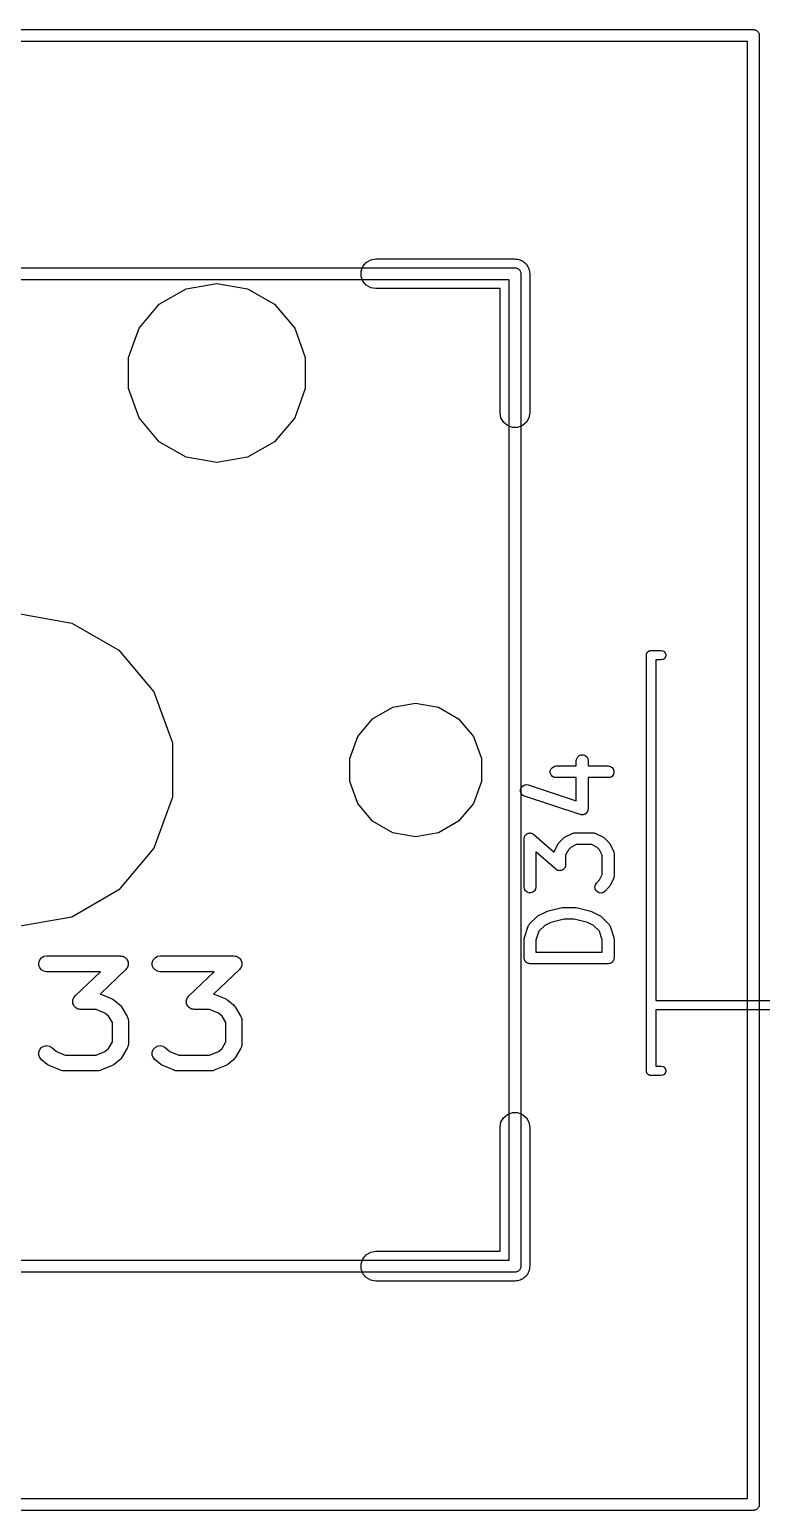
# Model space of a CAD drawing. Header units: millimetres. Extents: x 50 to 169, y 50 to 167.
# Drawn here: x 120.26 to 129.61, y 70.3 to 89.25 of the extents above; entities that cross this region are included whole.
import ezdxf

# ---------------------------------------------------------------- set-up
doc = ezdxf.new("R2010")
doc.units = ezdxf.units.MM
doc.layers.add('BLACK', color=7, linetype='Continuous')

# ---------------------------------------------------------------- blocks, each defined once
blk = doc.blocks.new('hhskb2-Cmts.User')
at = {"layer": 'BLACK'}
for p, q in [((100.65, -100.574), (113.35, -100.574)), ((113.35, -100.574), (113.357, -100.575)), ((113.357, -100.575), (113.363, -100.575)), ((113.363, -100.575), (113.369, -100.577)), ((113.369, -100.577), (113.376, -100.578)), ((113.376, -100.578), (113.382, -100.582)), ((113.382, -100.582), (113.388, -100.584)), ((113.388, -100.584), (113.393, -100.588)), ((113.393, -100.588), (113.399, -100.592)), ((113.399, -100.592), (113.403, -100.597)), ((113.403, -100.597), (113.408, -100.601)), ((113.408, -100.601), (113.412, -100.607)), ((113.412, -100.607), (113.416, -100.612)), ((113.416, -100.612), (113.418, -100.618)), ((113.274, -100.726), (100.726, -100.726)), ((113.274, -113.274), (113.274, -100.726)), ((113.418, -100.618), (113.422, -100.624)), ((113.422, -100.624), (113.423, -100.631)), ((113.423, -100.631), (113.425, -100.637)), ((113.425, -100.637), (113.425, -100.643)), ((113.425, -100.643), (113.426, -100.65)), ((113.426, -100.65), (113.426, -113.35)), ((100.726, -113.274), (113.274, -113.274)), ((113.35, -113.426), (100.65, -113.426)), ((113.357, -113.425), (113.35, -113.426)), ((113.363, -113.425), (113.357, -113.425)), ((113.369, -113.423), (113.363, -113.425)), ((113.376, -113.422), (113.369, -113.423)), ((113.382, -113.418), (113.376, -113.422)), ((113.388, -113.416), (113.382, -113.418)), ((113.393, -113.412), (113.388, -113.416)), ((113.399, -113.408), (113.393, -113.412)), ((113.403, -113.403), (113.399, -113.408)), ((113.408, -113.399), (113.403, -113.403)), ((113.412, -113.393), (113.408, -113.399)), ((113.416, -113.388), (113.412, -113.393)), ((113.418, -113.382), (113.416, -113.388)), ((113.422, -113.376), (113.418, -113.382)), ((113.423, -113.369), (113.422, -113.376)), ((113.425, -113.363), (113.423, -113.369)), ((113.426, -113.35), (113.425, -113.357)), ((113.425, -113.357), (113.425, -113.363))]:
    blk.add_line(p, q, dxfattribs=at)
blk = doc.blocks.new('hhskb2-Dwgs.User')
at = {"layer": 'BLACK'}
for p, q in [((97.602, -97.5258), (116.398, -97.5258)), ((116.398, -97.5258), (116.405, -97.527)), ((116.405, -97.527), (116.411, -97.527)), ((116.411, -97.527), (116.417, -97.5292)), ((116.417, -97.5292), (116.424, -97.5304)), ((116.424, -97.5304), (116.43, -97.5337)), ((116.43, -97.5337), (116.436, -97.536)), ((116.436, -97.536), (116.441, -97.5403)), ((116.441, -97.5403), (116.447, -97.5436)), ((116.447, -97.5436), (116.451, -97.5487)), ((116.451, -97.5487), (116.456, -97.553)), ((116.456, -97.553), (116.46, -97.5588)), ((116.46, -97.5588), (116.464, -97.5639)), ((116.464, -97.5639), (116.466, -97.5702)), ((116.466, -97.5702), (116.47, -97.5759)), ((116.47, -97.5759), (116.471, -97.5825)), ((116.471, -97.5825), (116.473, -97.5888)), ((116.322, -97.6782), (97.6782, -97.6782)), ((116.322, -116.322), (116.322, -97.6782)), ((116.473, -97.5888), (116.473, -97.5954)), ((116.473, -97.5954), (116.474, -97.602)), ((116.474, -97.602), (116.474, -116.398)), ((97.6782, -116.322), (116.322, -116.322)), ((116.398, -116.474), (97.602, -116.474)), ((116.405, -116.473), (116.398, -116.474)), ((116.411, -116.473), (116.405, -116.473)), ((116.417, -116.471), (116.411, -116.473)), ((116.424, -116.47), (116.417, -116.471)), ((116.43, -116.466), (116.424, -116.47)), ((116.436, -116.464), (116.43, -116.466)), ((116.441, -116.46), (116.436, -116.464)), ((116.447, -116.456), (116.441, -116.46)), ((116.451, -116.451), (116.447, -116.456)), ((116.456, -116.447), (116.451, -116.451)), ((116.46, -116.441), (116.456, -116.447)), ((116.464, -116.436), (116.46, -116.441)), ((116.466, -116.43), (116.464, -116.436)), ((116.47, -116.424), (116.466, -116.43)), ((116.471, -116.417), (116.47, -116.424)), ((116.473, -116.411), (116.471, -116.417)), ((116.474, -116.398), (116.473, -116.405)), ((116.473, -116.405), (116.473, -116.411))]:
    blk.add_line(p, q, dxfattribs=at)
blk = doc.blocks.new('hhskb2-F.SilkS')
at = {"layer": 'BLACK'}
for p, q in [((111.384, -100.617), (111.407, -100.555)), ((111.407, -100.555), (111.45, -100.504)), ((111.45, -100.504), (111.507, -100.471)), ((111.507, -100.471), (111.572, -100.459)), ((111.572, -100.459), (113.35, -100.459)), ((113.35, -100.459), (113.366, -100.462)), ((113.366, -100.462), (113.383, -100.462)), ((113.383, -100.462), (113.399, -100.468)), ((113.399, -100.468), (113.415, -100.471)), ((113.415, -100.471), (113.43, -100.479)), ((113.43, -100.479), (113.445, -100.485)), ((113.445, -100.485), (113.458, -100.496)), ((113.458, -100.496), (113.472, -100.504)), ((113.472, -100.504), (113.483, -100.517)), ((113.483, -100.517), (113.496, -100.528)), ((113.496, -100.528), (113.504, -100.542)), ((113.504, -100.542), (113.515, -100.555)), ((113.515, -100.555), (113.521, -100.57)), ((113.521, -100.57), (113.529, -100.585)), ((113.529, -100.585), (113.532, -100.601)), ((113.532, -100.601), (113.538, -100.617)), ((109.148, -100.842), (109.54, -100.773)), ((109.54, -100.773), (109.932, -100.842)), ((111.384, -100.683), (111.384, -100.617)), ((111.407, -100.745), (111.384, -100.683)), ((111.45, -100.796), (111.407, -100.745)), ((111.507, -100.829), (111.45, -100.796)), ((113.538, -100.617), (113.538, -100.634)), ((113.538, -100.634), (113.54, -100.65)), ((113.54, -100.65), (113.54, -102.428)), ((108.802, -101.041), (109.148, -100.842)), ((109.932, -100.842), (110.278, -101.041)), ((111.572, -100.84), (111.507, -100.829)), ((113.159, -100.84), (111.572, -100.84)), ((113.159, -102.428), (113.159, -100.84)), ((108.546, -101.346), (108.802, -101.041)), ((110.278, -101.041), (110.534, -101.346)), ((108.41, -101.721), (108.546, -101.346)), ((110.534, -101.346), (110.67, -101.721)), ((108.41, -102.119), (108.41, -101.721)), ((110.67, -101.721), (110.67, -102.119)), ((108.546, -102.494), (108.41, -102.119)), ((110.67, -102.119), (110.534, -102.494)), ((108.802, -102.799), (108.546, -102.494)), ((110.534, -102.494), (110.278, -102.799)), ((113.171, -102.493), (113.159, -102.428)), ((113.204, -102.55), (113.171, -102.493)), ((113.529, -102.493), (113.496, -102.55)), ((113.54, -102.428), (113.529, -102.493)), ((113.255, -102.593), (113.204, -102.55)), ((113.317, -102.616), (113.255, -102.593)), ((113.383, -102.616), (113.317, -102.616)), ((113.445, -102.593), (113.383, -102.616)), ((113.496, -102.55), (113.445, -102.593)), ((109.148, -102.998), (108.802, -102.799)), ((110.278, -102.799), (109.932, -102.998)), ((109.54, -103.067), (109.148, -102.998)), ((109.932, -102.998), (109.54, -103.067)), ((107, -104.998), (107.685, -105.119)), ((107.685, -105.119), (108.287, -105.467)), ((108.287, -105.467), (108.733, -105.999)), ((115.03, -105.53), (115.031, -105.525)), ((115.03, -110.85), (115.03, -105.53)), ((115.031, -105.52), (115.033, -105.515)), ((115.031, -105.525), (115.031, -105.52)), ((115.033, -105.515), (115.034, -105.509)), ((115.034, -105.509), (115.036, -105.505)), ((115.036, -105.505), (115.038, -105.5)), ((115.038, -105.5), (115.041, -105.496)), ((115.041, -105.496), (115.044, -105.491)), ((115.044, -105.491), (115.048, -105.488)), ((115.048, -105.488), (115.051, -105.484)), ((115.051, -105.484), (115.056, -105.481)), ((115.056, -105.481), (115.06, -105.478)), ((115.06, -105.478), (115.065, -105.476)), ((115.065, -105.476), (115.069, -105.474)), ((115.069, -105.474), (115.075, -105.473)), ((115.075, -105.473), (115.08, -105.471)), ((115.08, -105.471), (115.085, -105.471)), ((115.085, -105.471), (115.09, -105.47)), ((115.09, -105.47), (115.22, -105.47)), ((115.22, -105.47), (115.241, -105.474)), ((115.241, -105.474), (115.259, -105.484)), ((115.259, -105.484), (115.272, -105.5)), ((115.272, -105.5), (115.279, -105.52)), ((115.279, -105.54), (115.272, -105.56)), ((115.279, -105.52), (115.279, -105.54)), ((115.22, -105.59), (115.15, -105.59)), ((115.15, -105.59), (115.15, -109.95)), ((115.241, -105.586), (115.22, -105.59)), ((115.259, -105.576), (115.241, -105.586)), ((115.272, -105.56), (115.259, -105.576)), ((108.733, -105.999), (108.971, -106.652)), ((111.531, -106.346), (111.788, -106.197)), ((111.788, -106.197), (112.08, -106.146)), ((112.08, -106.146), (112.372, -106.197)), ((112.372, -106.197), (112.629, -106.346)), ((111.34, -106.573), (111.531, -106.346)), ((112.629, -106.346), (112.82, -106.573)), ((108.971, -106.652), (108.971, -107.348)), ((111.239, -106.852), (111.34, -106.573)), ((112.82, -106.573), (112.921, -106.852)), ((111.239, -107.148), (111.239, -106.852)), ((112.921, -106.852), (112.921, -107.148)), ((114.134, -106.88), (114.139, -106.855)), ((114.139, -106.855), (114.152, -106.832)), ((114.152, -106.832), (114.172, -106.816)), ((114.172, -106.816), (114.196, -106.807)), ((114.196, -106.807), (114.222, -106.807)), ((114.222, -106.807), (114.247, -106.816)), ((114.247, -106.816), (114.267, -106.832)), ((114.267, -106.832), (114.28, -106.855)), ((114.28, -106.855), (114.284, -106.88)), ((113.802, -107.01), (113.811, -106.986)), ((113.802, -107.036), (113.802, -107.01)), ((113.811, -107.061), (113.802, -107.036)), ((113.811, -106.986), (113.828, -106.966)), ((113.828, -106.966), (113.85, -106.953)), ((113.85, -106.953), (113.876, -106.948)), ((113.876, -106.948), (114.134, -106.948)), ((114.134, -106.948), (114.134, -106.88)), ((114.284, -106.88), (114.284, -106.948)), ((114.284, -106.948), (114.542, -106.948)), ((114.542, -106.948), (114.568, -106.953)), ((114.568, -106.953), (114.591, -106.966)), ((114.591, -106.966), (114.607, -106.986)), ((114.607, -106.986), (114.616, -107.01)), ((114.616, -107.036), (114.607, -107.061)), ((114.616, -107.01), (114.616, -107.036)), ((111.34, -107.427), (111.239, -107.148)), ((112.921, -107.148), (112.82, -107.427)), ((113.421, -107.25), (113.429, -107.226)), ((113.429, -107.226), (113.445, -107.205)), ((113.445, -107.205), (113.467, -107.192)), ((113.467, -107.192), (113.493, -107.186)), ((113.493, -107.186), (113.518, -107.19)), ((113.518, -107.19), (114.134, -107.395)), ((113.828, -107.081), (113.811, -107.061)), ((113.85, -107.094), (113.828, -107.081)), ((113.876, -107.098), (113.85, -107.094)), ((114.134, -107.098), (113.876, -107.098)), ((114.134, -107.395), (114.134, -107.098)), ((114.542, -107.098), (114.284, -107.098)), ((114.284, -107.098), (114.284, -107.5)), ((114.568, -107.094), (114.542, -107.098)), ((114.591, -107.081), (114.568, -107.094)), ((114.607, -107.061), (114.591, -107.081)), ((108.971, -107.348), (108.733, -108.001)), ((111.531, -107.654), (111.34, -107.427)), ((112.82, -107.427), (112.629, -107.654)), ((113.421, -107.276), (113.421, -107.25)), ((113.431, -107.301), (113.421, -107.276)), ((113.448, -107.32), (113.431, -107.301)), ((113.471, -107.333), (113.448, -107.32)), ((114.185, -107.571), (113.471, -107.333)), ((114.191, -107.571), (114.185, -107.571)), ((114.196, -107.573), (114.191, -107.571)), ((114.204, -107.573), (114.196, -107.573)), ((114.211, -107.574), (114.204, -107.573)), ((114.217, -107.573), (114.211, -107.574)), ((114.222, -107.573), (114.217, -107.573)), ((114.229, -107.571), (114.222, -107.573)), ((114.237, -107.569), (114.229, -107.571)), ((114.241, -107.566), (114.237, -107.569)), ((114.247, -107.564), (114.241, -107.566)), ((114.252, -107.56), (114.247, -107.564)), ((114.259, -107.556), (114.252, -107.56)), ((114.262, -107.551), (114.259, -107.556)), ((114.267, -107.548), (114.262, -107.551)), ((114.27, -107.541), (114.267, -107.548)), ((114.275, -107.535), (114.27, -107.541)), ((114.277, -107.53), (114.275, -107.535)), ((114.28, -107.525), (114.277, -107.53)), ((114.281, -107.518), (114.28, -107.525)), ((114.283, -107.511), (114.281, -107.518)), ((114.284, -107.5), (114.283, -107.505)), ((114.283, -107.505), (114.283, -107.511)), ((111.788, -107.803), (111.531, -107.654)), ((112.08, -107.854), (111.788, -107.803)), ((112.372, -107.803), (112.08, -107.854)), ((112.629, -107.654), (112.372, -107.803)), ((113.505, -107.816), (113.512, -107.813)), ((113.512, -107.813), (113.518, -107.809)), ((113.518, -107.809), (113.524, -107.809)), ((113.524, -107.809), (113.529, -107.807)), ((113.529, -107.807), (113.537, -107.807)), ((113.537, -107.807), (113.544, -107.805)), ((113.544, -107.805), (113.55, -107.807)), ((113.55, -107.807), (113.555, -107.807)), ((113.555, -107.807), (113.562, -107.809)), ((113.562, -107.809), (113.569, -107.811)), ((113.569, -107.811), (113.574, -107.814)), ((113.574, -107.814), (113.58, -107.816)), ((113.985, -107.861), (114.08, -107.813)), ((114.08, -107.813), (114.084, -107.812)), ((114.084, -107.812), (114.088, -107.81)), ((114.088, -107.81), (114.097, -107.808)), ((114.097, -107.808), (114.105, -107.806)), ((114.105, -107.806), (114.11, -107.806)), ((114.11, -107.806), (114.114, -107.805)), ((114.114, -107.805), (114.352, -107.805)), ((114.352, -107.805), (114.356, -107.806)), ((114.356, -107.806), (114.36, -107.806)), ((114.36, -107.806), (114.369, -107.808)), ((114.369, -107.808), (114.378, -107.81)), ((114.378, -107.81), (114.381, -107.812)), ((114.381, -107.812), (114.385, -107.813)), ((114.385, -107.813), (114.481, -107.861)), ((108.733, -108.001), (108.287, -108.533)), ((113.467, -107.88), (113.469, -107.873)), ((113.467, -108.5), (113.467, -107.88)), ((113.469, -107.866), (113.471, -107.861)), ((113.469, -107.873), (113.469, -107.866)), ((113.471, -107.861), (113.472, -107.855)), ((113.472, -107.855), (113.476, -107.848)), ((113.476, -107.848), (113.478, -107.842)), ((113.478, -107.842), (113.482, -107.837)), ((113.482, -107.837), (113.485, -107.832)), ((113.485, -107.832), (113.491, -107.828)), ((113.491, -107.828), (113.495, -107.822)), ((113.495, -107.822), (113.5, -107.819)), ((113.5, -107.819), (113.505, -107.816)), ((113.58, -107.816), (113.585, -107.82)), ((113.585, -107.82), (113.592, -107.824)), ((113.592, -107.824), (113.852, -108.052)), ((113.856, -108.037), (113.904, -107.942)), ((113.904, -107.942), (113.911, -107.933)), ((113.911, -107.933), (113.918, -107.923)), ((113.918, -107.923), (113.966, -107.875)), ((113.966, -107.875), (113.975, -107.868)), ((113.975, -107.868), (113.985, -107.861)), ((114.063, -107.99), (114.033, -108.02)), ((114.132, -107.955), (114.063, -107.99)), ((114.334, -107.955), (114.132, -107.955)), ((114.403, -107.99), (114.334, -107.955)), ((114.433, -108.02), (114.403, -107.99)), ((114.481, -107.861), (114.49, -107.868)), ((114.49, -107.868), (114.5, -107.875)), ((114.5, -107.875), (114.548, -107.923)), ((114.548, -107.923), (114.555, -107.933)), ((114.555, -107.933), (114.562, -107.942)), ((114.562, -107.942), (114.609, -108.037)), ((113.874, -108.27), (113.617, -108.046)), ((113.617, -108.046), (113.617, -108.5)), ((113.852, -108.052), (113.853, -108.045)), ((113.853, -108.045), (113.855, -108.042)), ((113.855, -108.042), (113.856, -108.037)), ((114.033, -108.02), (113.998, -108.089)), ((113.998, -108.089), (113.998, -108.214)), ((114.467, -108.089), (114.433, -108.02)), ((114.467, -108.339), (114.467, -108.089)), ((114.609, -108.037), (114.611, -108.042)), ((114.611, -108.042), (114.613, -108.045)), ((114.613, -108.045), (114.614, -108.054)), ((114.614, -108.054), (114.617, -108.062)), ((114.617, -108.062), (114.617, -108.067)), ((114.617, -108.067), (114.617, -108.071)), ((114.617, -108.071), (114.617, -108.357)), ((113.88, -108.274), (113.874, -108.27)), ((113.886, -108.279), (113.88, -108.274)), ((113.891, -108.281), (113.886, -108.279)), ((113.896, -108.284), (113.891, -108.281)), ((113.903, -108.285), (113.896, -108.284)), ((113.91, -108.288), (113.903, -108.285)), ((113.916, -108.288), (113.91, -108.288)), ((113.922, -108.289), (113.916, -108.288)), ((113.929, -108.288), (113.922, -108.289)), ((113.936, -108.288), (113.929, -108.288)), ((113.942, -108.286), (113.936, -108.288)), ((113.948, -108.285), (113.942, -108.286)), ((113.954, -108.281), (113.948, -108.285)), ((113.961, -108.279), (113.954, -108.281)), ((113.965, -108.275), (113.961, -108.279)), ((113.97, -108.272), (113.965, -108.275)), ((113.975, -108.267), (113.97, -108.272)), ((113.981, -108.262), (113.975, -108.267)), ((113.984, -108.257), (113.981, -108.262)), ((113.987, -108.253), (113.984, -108.257)), ((113.99, -108.246), (113.987, -108.253)), ((113.994, -108.239), (113.99, -108.246)), ((113.995, -108.234), (113.994, -108.239)), ((113.997, -108.228), (113.995, -108.234)), ((113.998, -108.214), (113.997, -108.221)), ((113.997, -108.221), (113.997, -108.228)), ((114.433, -108.407), (114.467, -108.339)), ((114.613, -108.382), (114.611, -108.386)), ((114.614, -108.374), (114.613, -108.382)), ((114.617, -108.365), (114.614, -108.374)), ((114.617, -108.357), (114.617, -108.361)), ((114.617, -108.361), (114.617, -108.365)), ((108.287, -108.533), (107.685, -108.881)), ((113.472, -108.525), (113.467, -108.5)), ((113.485, -108.548), (113.472, -108.525)), ((113.505, -108.564), (113.485, -108.548)), ((113.529, -108.573), (113.505, -108.564)), ((113.555, -108.573), (113.529, -108.573)), ((113.58, -108.564), (113.555, -108.573)), ((113.6, -108.548), (113.58, -108.564)), ((113.613, -108.525), (113.6, -108.548)), ((113.617, -108.5), (113.613, -108.525)), ((114.372, -108.493), (114.379, -108.468)), ((114.375, -108.519), (114.372, -108.493)), ((114.386, -108.543), (114.375, -108.519)), ((114.379, -108.468), (114.394, -108.446)), ((114.404, -108.561), (114.386, -108.543)), ((114.394, -108.446), (114.433, -108.407)), ((114.428, -108.572), (114.404, -108.561)), ((114.454, -108.574), (114.428, -108.572)), ((114.479, -108.567), (114.454, -108.574)), ((114.5, -108.553), (114.479, -108.567)), ((114.548, -108.505), (114.5, -108.553)), ((114.555, -108.495), (114.548, -108.505)), ((114.562, -108.485), (114.555, -108.495)), ((114.609, -108.39), (114.562, -108.485)), ((114.611, -108.386), (114.609, -108.39)), ((113.762, -108.808), (113.953, -108.76)), ((113.953, -108.76), (113.962, -108.759)), ((113.962, -108.759), (113.971, -108.758)), ((113.971, -108.758), (114.114, -108.758)), ((114.114, -108.758), (114.123, -108.759)), ((114.123, -108.759), (114.132, -108.76)), ((114.132, -108.76), (114.322, -108.808)), ((107.685, -108.881), (107, -109.002)), ((113.537, -108.97), (113.632, -108.875)), ((113.632, -108.875), (113.642, -108.868)), ((113.642, -108.868), (113.652, -108.861)), ((113.652, -108.861), (113.747, -108.813)), ((113.807, -108.951), (113.73, -108.99)), ((113.747, -108.813), (113.755, -108.811)), ((113.755, -108.811), (113.762, -108.808)), ((113.98, -108.908), (113.807, -108.951)), ((114.105, -108.908), (113.98, -108.908)), ((114.278, -108.951), (114.105, -108.908)), ((114.355, -108.99), (114.278, -108.951)), ((114.322, -108.808), (114.33, -108.811)), ((114.33, -108.811), (114.338, -108.813)), ((114.338, -108.813), (114.433, -108.861)), ((114.433, -108.861), (114.443, -108.868)), ((114.443, -108.868), (114.453, -108.875)), ((114.453, -108.875), (114.548, -108.97)), ((113.471, -109.142), (113.519, -109)), ((113.519, -109), (113.521, -108.996)), ((113.521, -108.996), (113.522, -108.992)), ((113.522, -108.992), (113.527, -108.984)), ((113.527, -108.984), (113.531, -108.977)), ((113.531, -108.977), (113.534, -108.974)), ((113.534, -108.974), (113.537, -108.97)), ((113.656, -109.064), (113.617, -109.178)), ((113.73, -108.99), (113.656, -109.064)), ((114.429, -109.064), (114.355, -108.99)), ((114.467, -109.178), (114.429, -109.064)), ((114.548, -108.97), (114.55, -108.974)), ((114.55, -108.974), (114.554, -108.977)), ((114.554, -108.977), (114.558, -108.984)), ((114.558, -108.984), (114.563, -108.992)), ((114.563, -108.992), (114.564, -108.996)), ((114.564, -108.996), (114.566, -109)), ((114.566, -109), (114.614, -109.142)), ((113.467, -109.166), (113.469, -109.154)), ((113.467, -109.404), (113.467, -109.166)), ((113.469, -109.154), (113.471, -109.142)), ((113.617, -109.178), (113.617, -109.329)), ((113.617, -109.329), (114.467, -109.329)), ((114.467, -109.329), (114.467, -109.178)), ((114.614, -109.142), (114.615, -109.154)), ((114.615, -109.154), (114.617, -109.166)), ((114.617, -109.166), (114.617, -109.404)), ((107.263, -109.462), (107.275, -109.429)), ((107.263, -109.497), (107.263, -109.462)), ((107.275, -109.53), (107.263, -109.497)), ((107.275, -109.429), (107.298, -109.402)), ((107.298, -109.402), (107.328, -109.384)), ((107.328, -109.384), (107.363, -109.378)), ((107.363, -109.378), (108.306, -109.378)), ((108.306, -109.378), (108.321, -109.38)), ((108.321, -109.38), (108.335, -109.382)), ((108.335, -109.382), (108.338, -109.383)), ((108.338, -109.383), (108.341, -109.384)), ((108.341, -109.384), (108.354, -109.391)), ((108.354, -109.391), (108.367, -109.398)), ((108.367, -109.398), (108.369, -109.4)), ((108.369, -109.4), (108.372, -109.402)), ((108.372, -109.402), (108.381, -109.413)), ((108.381, -109.413), (108.391, -109.423)), ((108.391, -109.423), (108.392, -109.426)), ((108.392, -109.426), (108.394, -109.429)), ((108.394, -109.429), (108.399, -109.442)), ((108.401, -109.511), (108.397, -109.525)), ((108.399, -109.442), (108.405, -109.456)), ((108.406, -109.497), (108.401, -109.511)), ((108.405, -109.456), (108.405, -109.459)), ((108.405, -109.459), (108.406, -109.462)), ((108.406, -109.462), (108.406, -109.476)), ((108.406, -109.476), (108.407, -109.491)), ((108.407, -109.491), (108.406, -109.494)), ((108.406, -109.494), (108.406, -109.497)), ((108.714, -109.462), (108.726, -109.429)), ((108.714, -109.497), (108.714, -109.462)), ((108.726, -109.53), (108.714, -109.497)), ((108.726, -109.429), (108.749, -109.402)), ((108.749, -109.402), (108.78, -109.384)), ((108.78, -109.384), (108.814, -109.378)), ((108.814, -109.378), (109.758, -109.378)), ((109.758, -109.378), (109.772, -109.38)), ((109.772, -109.38), (109.786, -109.382)), ((109.786, -109.382), (109.789, -109.383)), ((109.789, -109.383), (109.792, -109.384)), ((109.792, -109.384), (109.805, -109.391)), ((109.805, -109.391), (109.818, -109.398)), ((109.818, -109.398), (109.82, -109.4)), ((109.82, -109.4), (109.823, -109.402)), ((109.823, -109.402), (109.832, -109.413)), ((109.832, -109.413), (109.842, -109.423)), ((109.842, -109.423), (109.844, -109.426)), ((109.844, -109.426), (109.846, -109.429)), ((109.846, -109.429), (109.851, -109.442)), ((109.853, -109.511), (109.849, -109.525)), ((109.851, -109.442), (109.856, -109.456)), ((109.858, -109.497), (109.853, -109.511)), ((109.856, -109.456), (109.857, -109.459)), ((109.857, -109.459), (109.858, -109.462)), ((109.858, -109.462), (109.858, -109.476)), ((109.858, -109.476), (109.859, -109.491)), ((109.859, -109.491), (109.858, -109.494)), ((109.858, -109.494), (109.858, -109.497)), ((113.469, -109.411), (113.467, -109.404)), ((113.469, -109.417), (113.469, -109.411)), ((113.471, -109.423), (113.469, -109.417)), ((113.472, -109.43), (113.471, -109.423)), ((113.475, -109.436), (113.472, -109.43)), ((113.477, -109.442), (113.475, -109.436)), ((113.482, -109.447), (113.477, -109.442)), ((113.485, -109.452), (113.482, -109.447)), ((113.49, -109.457), (113.485, -109.452)), ((113.494, -109.462), (113.49, -109.457)), ((113.5, -109.465), (113.494, -109.462)), ((113.505, -109.469), (113.5, -109.465)), ((113.511, -109.471), (113.505, -109.469)), ((113.517, -109.475), (113.511, -109.471)), ((113.523, -109.476), (113.517, -109.475)), ((113.529, -109.478), (113.523, -109.476)), ((113.536, -109.478), (113.529, -109.478)), ((113.542, -109.479), (113.536, -109.478)), ((114.542, -109.479), (113.542, -109.479)), ((114.549, -109.478), (114.542, -109.479)), ((114.555, -109.478), (114.549, -109.478)), ((114.562, -109.476), (114.555, -109.478)), ((114.568, -109.475), (114.562, -109.476)), ((114.574, -109.471), (114.568, -109.475)), ((114.58, -109.469), (114.574, -109.471)), ((114.585, -109.465), (114.58, -109.469)), ((114.591, -109.462), (114.585, -109.465)), ((114.595, -109.457), (114.591, -109.462)), ((114.6, -109.452), (114.595, -109.457)), ((114.603, -109.447), (114.6, -109.452)), ((114.607, -109.442), (114.603, -109.447)), ((114.61, -109.436), (114.607, -109.442)), ((114.613, -109.43), (114.61, -109.436)), ((114.614, -109.423), (114.613, -109.43)), ((114.616, -109.417), (114.614, -109.423)), ((114.617, -109.404), (114.616, -109.411)), ((114.616, -109.411), (114.616, -109.417)), ((107.298, -109.557), (107.275, -109.53)), ((107.328, -109.575), (107.298, -109.557)), ((107.363, -109.581), (107.328, -109.575)), ((108.052, -109.581), (107.363, -109.581)), ((107.728, -109.89), (108.052, -109.581)), ((108.376, -109.553), (108.047, -109.867)), ((108.385, -109.541), (108.376, -109.553)), ((108.394, -109.53), (108.385, -109.541)), ((108.395, -109.527), (108.394, -109.53)), ((108.397, -109.525), (108.395, -109.527)), ((108.749, -109.557), (108.726, -109.53)), ((108.78, -109.575), (108.749, -109.557)), ((108.814, -109.581), (108.78, -109.575)), ((109.504, -109.581), (108.814, -109.581)), ((109.18, -109.89), (109.504, -109.581)), ((109.828, -109.553), (109.498, -109.867)), ((109.836, -109.541), (109.828, -109.553)), ((109.846, -109.53), (109.836, -109.541)), ((109.847, -109.527), (109.846, -109.53)), ((109.849, -109.525), (109.847, -109.527)), ((107.72, -109.901), (107.728, -109.89)), ((108.047, -109.867), (108.051, -109.868)), ((108.051, -109.868), (108.053, -109.869)), ((108.053, -109.869), (108.055, -109.87)), ((108.055, -109.87), (108.2, -109.93)), ((109.171, -109.901), (109.18, -109.89)), ((109.498, -109.867), (109.502, -109.868)), ((109.502, -109.868), (109.504, -109.869)), ((109.504, -109.869), (109.507, -109.87)), ((109.507, -109.87), (109.652, -109.93)), ((107.697, -109.952), (107.698, -109.949)), ((107.698, -109.966), (107.697, -109.952)), ((107.698, -109.946), (107.703, -109.932)), ((107.698, -109.949), (107.698, -109.946)), ((107.698, -109.981), (107.698, -109.966)), ((107.699, -109.984), (107.698, -109.981)), ((107.7, -109.987), (107.699, -109.984)), ((107.705, -110.001), (107.7, -109.987)), ((107.703, -109.932), (107.707, -109.918)), ((107.71, -110.014), (107.705, -110.001)), ((107.707, -109.918), (107.709, -109.916)), ((107.709, -109.916), (107.71, -109.913)), ((107.71, -109.913), (107.72, -109.901)), ((107.712, -110.017), (107.71, -110.014)), ((107.714, -110.02), (107.712, -110.017)), ((107.724, -110.03), (107.714, -110.02)), ((107.733, -110.041), (107.724, -110.03)), ((107.736, -110.043), (107.733, -110.041)), ((107.738, -110.045), (107.736, -110.043)), ((107.751, -110.052), (107.738, -110.045)), ((107.764, -110.059), (107.751, -110.052)), ((107.767, -110.059), (107.764, -110.059)), ((107.77, -110.061), (107.767, -110.059)), ((107.784, -110.062), (107.77, -110.061)), ((107.798, -110.065), (107.784, -110.062)), ((107.996, -110.065), (107.798, -110.065)), ((108.108, -110.112), (107.996, -110.065)), ((108.2, -109.93), (108.213, -109.938)), ((108.213, -109.938), (108.226, -109.946)), ((108.226, -109.946), (108.299, -110.006)), ((108.299, -110.006), (108.31, -110.019)), ((108.31, -110.019), (108.321, -110.032)), ((108.321, -110.032), (108.393, -110.153)), ((109.149, -109.952), (109.15, -109.949)), ((109.15, -109.966), (109.149, -109.952)), ((109.15, -109.946), (109.155, -109.932)), ((109.15, -109.949), (109.15, -109.946)), ((109.15, -109.981), (109.15, -109.966)), ((109.151, -109.984), (109.15, -109.981)), ((109.151, -109.987), (109.151, -109.984)), ((109.157, -110.001), (109.151, -109.987)), ((109.155, -109.932), (109.159, -109.918)), ((109.162, -110.014), (109.157, -110.001)), ((109.159, -109.918), (109.161, -109.916)), ((109.161, -109.916), (109.162, -109.913)), ((109.162, -109.913), (109.171, -109.901)), ((109.164, -110.017), (109.162, -110.014)), ((109.165, -110.02), (109.164, -110.017)), ((109.175, -110.03), (109.165, -110.02)), ((109.184, -110.041), (109.175, -110.03)), ((109.187, -110.043), (109.184, -110.041)), ((109.189, -110.045), (109.187, -110.043)), ((109.202, -110.052), (109.189, -110.045)), ((109.215, -110.059), (109.202, -110.052)), ((109.218, -110.059), (109.215, -110.059)), ((109.221, -110.061), (109.218, -110.059)), ((109.235, -110.062), (109.221, -110.061)), ((109.25, -110.065), (109.235, -110.062)), ((109.447, -110.065), (109.25, -110.065)), ((109.559, -110.112), (109.447, -110.065)), ((109.652, -109.93), (109.664, -109.938)), ((109.664, -109.938), (109.678, -109.946)), ((109.678, -109.946), (109.75, -110.006)), ((109.75, -110.006), (109.761, -110.019)), ((109.761, -110.019), (109.772, -110.032)), ((109.772, -110.032), (109.845, -110.153)), ((115.15, -109.95), (117.85, -109.95)), ((117.85, -110.07), (115.15, -110.07)), ((115.15, -110.07), (115.15, -110.79)), ((108.155, -110.151), (108.108, -110.112)), ((108.205, -110.233), (108.155, -110.151)), ((108.205, -110.479), (108.205, -110.233)), ((108.393, -110.153), (108.397, -110.162)), ((108.397, -110.162), (108.402, -110.17)), ((108.402, -110.17), (108.403, -110.178)), ((108.403, -110.178), (108.406, -110.186)), ((108.406, -110.186), (108.406, -110.196)), ((108.406, -110.196), (108.408, -110.205)), ((108.408, -110.205), (108.408, -110.508)), ((109.607, -110.151), (109.559, -110.112)), ((109.656, -110.233), (109.607, -110.151)), ((109.656, -110.479), (109.656, -110.233)), ((109.845, -110.153), (109.848, -110.162)), ((109.848, -110.162), (109.853, -110.17)), ((109.853, -110.17), (109.855, -110.178)), ((109.855, -110.178), (109.857, -110.186)), ((109.857, -110.186), (109.858, -110.196)), ((109.858, -110.196), (109.859, -110.205)), ((109.859, -110.205), (109.859, -110.508)), ((107.263, -110.611), (107.275, -110.578)), ((107.263, -110.647), (107.263, -110.611)), ((107.275, -110.68), (107.263, -110.647)), ((107.275, -110.578), (107.297, -110.551)), ((107.297, -110.551), (107.328, -110.533)), ((107.328, -110.533), (107.363, -110.527)), ((107.363, -110.527), (107.397, -110.533)), ((107.397, -110.533), (107.428, -110.551)), ((107.428, -110.551), (107.489, -110.601)), ((107.489, -110.601), (107.601, -110.648)), ((107.601, -110.648), (107.996, -110.648)), ((107.996, -110.648), (108.108, -110.601)), ((108.108, -110.601), (108.155, -110.562)), ((108.155, -110.562), (108.205, -110.479)), ((108.393, -110.56), (108.321, -110.681)), ((108.397, -110.551), (108.393, -110.56)), ((108.402, -110.542), (108.397, -110.551)), ((108.403, -110.534), (108.402, -110.542)), ((108.406, -110.527), (108.403, -110.534)), ((108.408, -110.508), (108.406, -110.517)), ((108.406, -110.517), (108.406, -110.527)), ((108.714, -110.611), (108.726, -110.578)), ((108.714, -110.647), (108.714, -110.611)), ((108.726, -110.68), (108.714, -110.647)), ((108.726, -110.578), (108.749, -110.551)), ((108.749, -110.551), (108.779, -110.533)), ((108.779, -110.533), (108.814, -110.527)), ((108.814, -110.527), (108.849, -110.533)), ((108.849, -110.533), (108.879, -110.551)), ((108.879, -110.551), (108.94, -110.601)), ((108.94, -110.601), (109.052, -110.648)), ((109.052, -110.648), (109.447, -110.648)), ((109.447, -110.648), (109.559, -110.601)), ((109.559, -110.601), (109.607, -110.562)), ((109.607, -110.562), (109.656, -110.479)), ((109.845, -110.56), (109.772, -110.681)), ((109.848, -110.551), (109.845, -110.56)), ((109.853, -110.542), (109.848, -110.551)), ((109.855, -110.534), (109.853, -110.542)), ((109.857, -110.527), (109.855, -110.534)), ((109.858, -110.517), (109.857, -110.527)), ((109.859, -110.508), (109.858, -110.517)), ((107.298, -110.707), (107.275, -110.68)), ((107.37, -110.767), (107.298, -110.707)), ((107.384, -110.775), (107.37, -110.767)), ((107.396, -110.783), (107.384, -110.775)), ((107.541, -110.843), (107.396, -110.783)), ((107.544, -110.844), (107.541, -110.843)), ((107.546, -110.845), (107.544, -110.844)), ((107.561, -110.848), (107.546, -110.845)), ((108.051, -110.845), (108.036, -110.848)), ((108.053, -110.844), (108.051, -110.845)), ((108.055, -110.843), (108.053, -110.844)), ((108.2, -110.783), (108.055, -110.843)), ((108.213, -110.775), (108.2, -110.783)), ((108.226, -110.767), (108.213, -110.775)), ((108.299, -110.707), (108.226, -110.767)), ((108.31, -110.694), (108.299, -110.707)), ((108.321, -110.681), (108.31, -110.694)), ((108.749, -110.707), (108.726, -110.68)), ((108.822, -110.767), (108.749, -110.707)), ((108.835, -110.775), (108.822, -110.767)), ((108.848, -110.783), (108.835, -110.775)), ((108.993, -110.843), (108.848, -110.783)), ((108.995, -110.844), (108.993, -110.843)), ((108.997, -110.845), (108.995, -110.844)), ((109.012, -110.848), (108.997, -110.845)), ((109.502, -110.845), (109.487, -110.848)), ((109.504, -110.844), (109.502, -110.845)), ((109.507, -110.843), (109.504, -110.844)), ((109.652, -110.783), (109.507, -110.843)), ((109.664, -110.775), (109.652, -110.783)), ((109.678, -110.767), (109.664, -110.775)), ((109.75, -110.707), (109.678, -110.767)), ((109.761, -110.694), (109.75, -110.707)), ((109.772, -110.681), (109.761, -110.694)), ((115.15, -110.79), (115.22, -110.79)), ((115.22, -110.79), (115.241, -110.794)), ((115.241, -110.794), (115.259, -110.804)), ((115.259, -110.804), (115.272, -110.82)), ((115.272, -110.82), (115.279, -110.84)), ((115.279, -110.84), (115.279, -110.86)), ((107.576, -110.851), (107.561, -110.848)), ((107.578, -110.851), (107.576, -110.851)), ((107.581, -110.851), (107.578, -110.851)), ((108.016, -110.851), (107.581, -110.851)), ((108.018, -110.851), (108.016, -110.851)), ((108.021, -110.851), (108.018, -110.851)), ((108.036, -110.848), (108.021, -110.851)), ((109.027, -110.851), (109.012, -110.848)), ((109.03, -110.851), (109.027, -110.851)), ((109.032, -110.851), (109.03, -110.851)), ((109.467, -110.851), (109.032, -110.851)), ((109.47, -110.851), (109.467, -110.851)), ((109.472, -110.851), (109.47, -110.851)), ((109.487, -110.848), (109.472, -110.851)), ((115.031, -110.855), (115.03, -110.85)), ((115.031, -110.86), (115.031, -110.855)), ((115.033, -110.865), (115.031, -110.86)), ((115.034, -110.871), (115.033, -110.865)), ((115.036, -110.875), (115.034, -110.871)), ((115.038, -110.88), (115.036, -110.875)), ((115.041, -110.884), (115.038, -110.88)), ((115.044, -110.889), (115.041, -110.884)), ((115.048, -110.892), (115.044, -110.889)), ((115.051, -110.896), (115.048, -110.892)), ((115.056, -110.899), (115.051, -110.896)), ((115.06, -110.902), (115.056, -110.899)), ((115.065, -110.904), (115.06, -110.902)), ((115.069, -110.906), (115.065, -110.904)), ((115.075, -110.907), (115.069, -110.906)), ((115.08, -110.909), (115.075, -110.907)), ((115.085, -110.909), (115.08, -110.909)), ((115.09, -110.91), (115.085, -110.909)), ((115.22, -110.91), (115.09, -110.91)), ((115.241, -110.906), (115.22, -110.91)), ((115.259, -110.896), (115.241, -110.906)), ((115.272, -110.88), (115.259, -110.896)), ((115.279, -110.86), (115.272, -110.88)), ((113.204, -111.45), (113.255, -111.407)), ((113.255, -111.407), (113.317, -111.384)), ((113.317, -111.384), (113.383, -111.384)), ((113.383, -111.384), (113.445, -111.407)), ((113.445, -111.407), (113.496, -111.45)), ((113.159, -111.572), (113.171, -111.507)), ((113.159, -113.159), (113.159, -111.572)), ((113.171, -111.507), (113.204, -111.45)), ((113.496, -111.45), (113.529, -111.507)), ((113.529, -111.507), (113.54, -111.572)), ((113.54, -111.572), (113.54, -113.35)), ((111.384, -113.317), (111.407, -113.255)), ((111.407, -113.255), (111.45, -113.204)), ((111.45, -113.204), (111.507, -113.171)), ((111.507, -113.171), (111.572, -113.159)), ((111.572, -113.159), (113.159, -113.159)), ((111.384, -113.383), (111.384, -113.317)), ((111.407, -113.445), (111.384, -113.383)), ((111.45, -113.496), (111.407, -113.445)), ((111.507, -113.529), (111.45, -113.496)), ((113.472, -113.496), (113.458, -113.504)), ((113.483, -113.483), (113.472, -113.496)), ((113.496, -113.472), (113.483, -113.483)), ((113.504, -113.458), (113.496, -113.472)), ((113.515, -113.445), (113.504, -113.458)), ((113.521, -113.43), (113.515, -113.445)), ((113.529, -113.415), (113.521, -113.43)), ((113.532, -113.399), (113.529, -113.415)), ((113.538, -113.383), (113.532, -113.399)), ((113.54, -113.35), (113.538, -113.366)), ((113.538, -113.366), (113.538, -113.383)), ((111.572, -113.54), (111.507, -113.529)), ((113.35, -113.54), (111.572, -113.54)), ((113.366, -113.538), (113.35, -113.54)), ((113.383, -113.538), (113.366, -113.538)), ((113.399, -113.532), (113.383, -113.538)), ((113.415, -113.529), (113.399, -113.532)), ((113.43, -113.521), (113.415, -113.529)), ((113.445, -113.515), (113.43, -113.521)), ((113.458, -113.504), (113.445, -113.515))]:
    blk.add_line(p, q, dxfattribs=at)

msp = doc.modelspace()

# ---------------------------------------------------------------- block references
for name in ['hhskb2-F.SilkS', 'hhskb2-Dwgs.User', 'hhskb2-Cmts.User']:
    msp.add_blockref(name, (13.113, 186.774))

doc.saveas('drawing.dxf')
